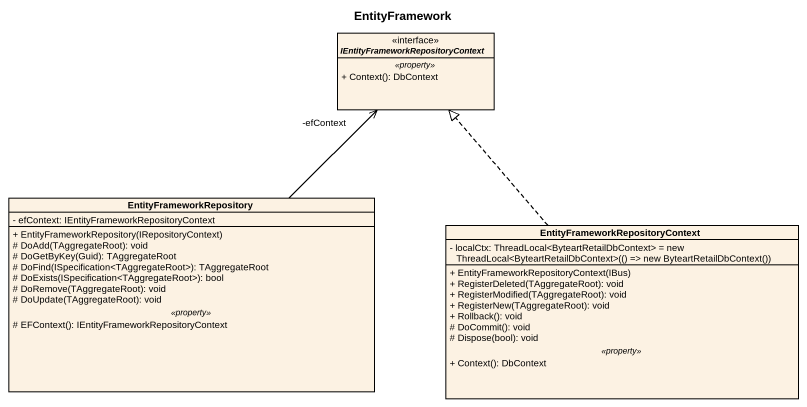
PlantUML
@startuml
title EntityFramework
hide circle
hide empty members
skinparam classAttributeIconSize 0
interface "IEntityFrameworkRepositoryContext" as IEntityFrameworkRepositoryCo <<interface>> {
  .. <<property>> ..
  + Context(): DbContext
}
class EntityFrameworkRepository {
  - efContext: IEntityFrameworkRepositoryContext
  --
  + EntityFrameworkRepository(IRepositoryContext)
  # DoAdd(TAggregateRoot): void
  # DoGetByKey(Guid): TAggregateRoot
  # DoFind(ISpecification<TAggregateRoot>): TAggregateRoot
  # DoExists(ISpecification<TAggregateRoot>): bool
  # DoRemove(TAggregateRoot): void
  # DoUpdate(TAggregateRoot): void
  .. <<property>> ..
  # EFContext(): IEntityFrameworkRepositoryContext
}
class "EntityFrameworkRepositoryContext" as EntityFrameworkRepositoryCon {
  {field} - localCtx: ThreadLocal<ByteartRetailDbContext> = new ThreadLocal<ByteartRetailDbContext>(() => new ByteartRetailDbContext())
  --
  + EntityFrameworkRepositoryContext(IBus)
  + RegisterDeleted(TAggregateRoot): void
  + RegisterModified(TAggregateRoot): void
  + RegisterNew(TAggregateRoot): void
  + Rollback(): void
  # DoCommit(): void
  # Dispose(bool): void
  .. <<property>> ..
  + Context(): DbContext
}
EntityFrameworkRepository -up-> "-efContext" IEntityFrameworkRepositoryCo
EntityFrameworkRepositoryCon .up.|> IEntityFrameworkRepositoryCo
@enduml
